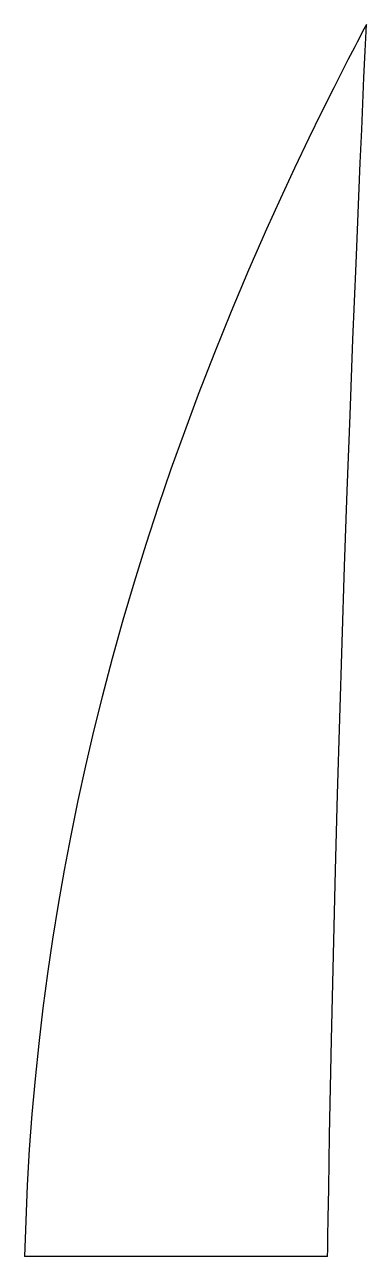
# Model space of a CAD drawing. Extents: x 16.3 to 43.4, y 4 to 101.6.
import ezdxf

# ---------------------------------------------------------------- set-up
doc = ezdxf.new("R2010")
doc.units = 0
doc.layers.get('0').update_dxf_attribs({"linetype": 'CONTINUOUS'})

msp = doc.modelspace()

# ---------------------------------------------------------------- linework, layer by layer
at = {"color": 7, "linetype": 'CONTINUOUS'}
msp.add_line((40.341, 4.018), (16.341, 4.018), dxfattribs=at)
at = {"color": 7, "linetype": 'CONTINUOUS', "flags": 128}
for points in [[(43.409, 101.636), (43.213, 101.265), (43.038, 100.931), (42.858, 100.59), (42.676, 100.24), (42.493, 99.89), (42.312, 99.54), (42.13, 99.19), (41.949, 98.839), (40.823, 96.627), (39.832, 94.64), (38.857, 92.644), (37.716, 90.254), (36.598, 87.85), (35.503, 85.433), (34.075, 82.177), (32.696, 78.907), (31.368, 75.625), (30.09, 72.33), (28.991, 69.376), (27.933, 66.412), (26.916, 63.436), (25.943, 60.447), (25.013, 57.446), (24.126, 54.431), (23.282, 51.403), (22.481, 48.363), (21.803, 45.629), (21.163, 42.888), (20.561, 40.139), (19.997, 37.381), (19.472, 34.616), (18.993, 31.893), (18.551, 29.163), (18.149, 26.428), (17.786, 23.69), (17.456, 20.892), (17.167, 18.09), (16.919, 15.284), (16.712, 12.474), (16.547, 9.66), (16.423, 6.841), (16.341, 4.018)], [(40.341, 4.018), (40.349, 4.583), (40.357, 5.108), (40.364, 5.592), (40.371, 6.06), (40.379, 6.541), (40.386, 7.034), (40.424, 9.397), (40.497, 13.622), (40.644, 21.171), (40.794, 27.908), (40.96, 34.634), (41.122, 40.627), (41.298, 46.651), (41.486, 52.674), (41.686, 58.682), (41.897, 64.69), (42.119, 70.695), (42.35, 76.69), (42.592, 82.694), (42.702, 85.348), (42.814, 88.009), (42.927, 90.673), (43.041, 93.316), (43.131, 95.374), (43.222, 97.434), (43.314, 99.522), (43.409, 101.636)]]:
    msp.add_lwpolyline(points, dxfattribs=at)

doc.saveas('drawing.dxf')
